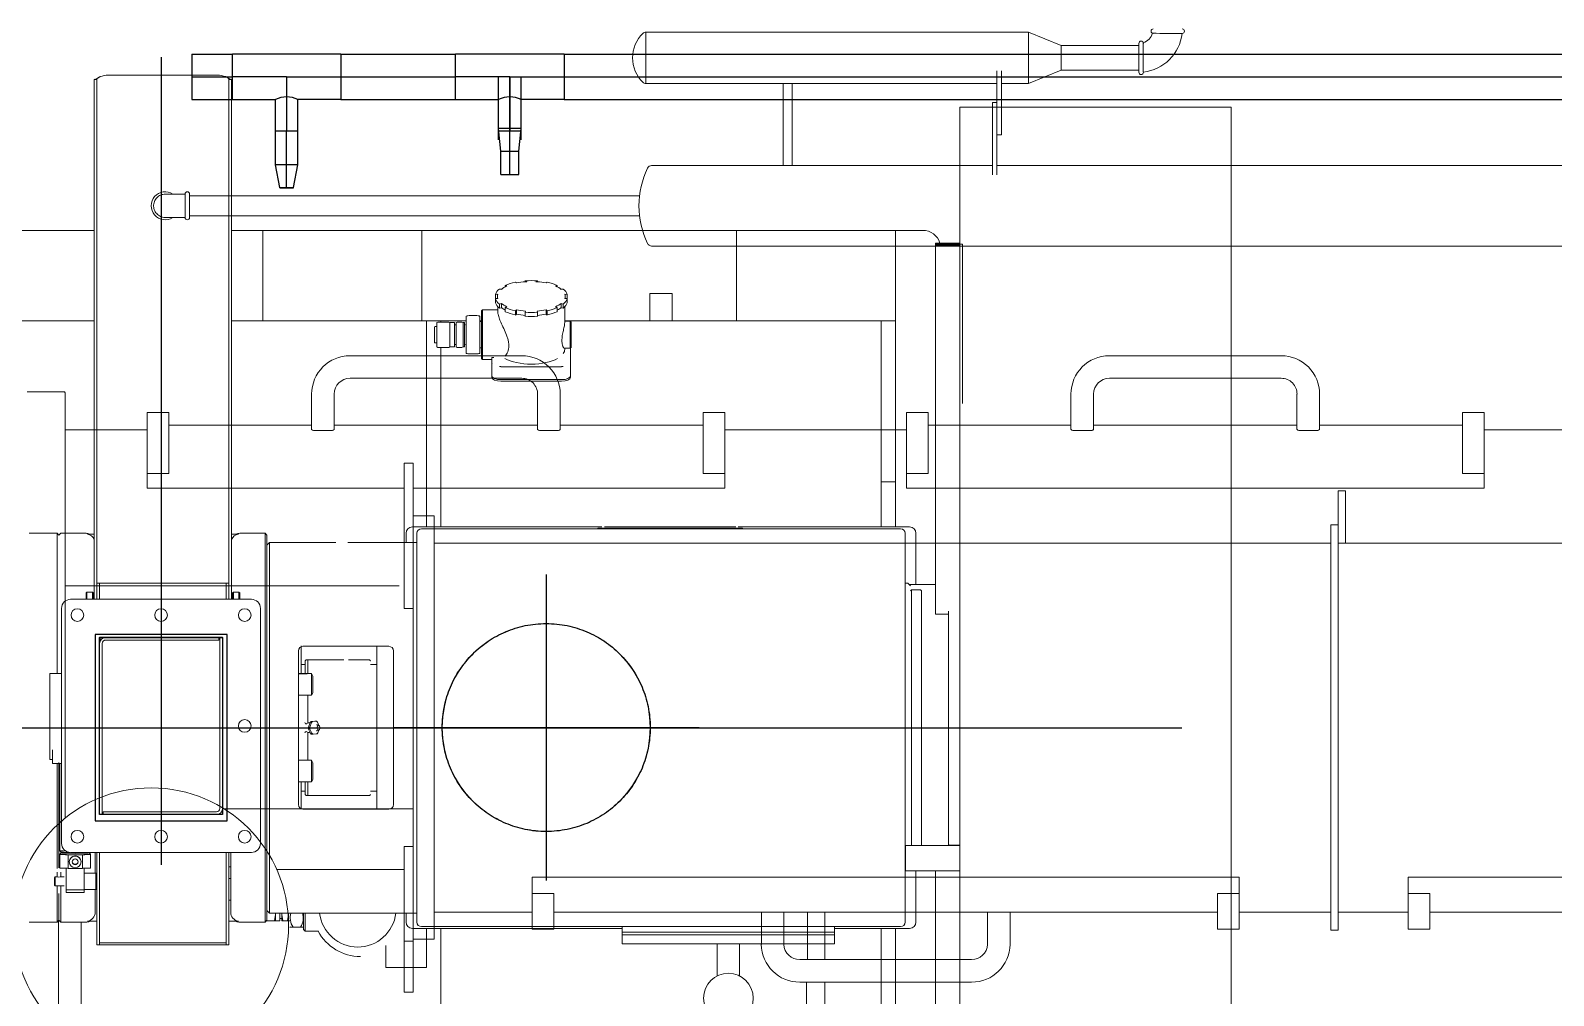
# Model space of a CAD drawing. Extents: x -681219 to -550379, y -242630 to -158199.
# Drawn here: x -642873 to -641189, y -217713 to -216646 of the extents above; entities that cross this region are included whole.
import ezdxf
from ezdxf.lldxf.tags import DXFTag

# ---------------------------------------------------------------- set-up
doc = ezdxf.new("R2010")
doc.units = 0
doc.header["$LTSCALE"] = 1000
doc.linetypes.add('DASHED2', pattern=[9.525, 6.35, -3.175])
doc.layers.get('0').update_dxf_attribs({"linetype": 'CONTINUOUS'})
for name, color, linetype in [('center', 253, 'CENTER2'), ('DOTE_给水', 5, 'CONTINUOUS'), ('interface', 251, 'DASHED2'), ('PIPE-给水', 3, 'CONTINUOUS')]:
    doc.layers.add(name, color=color, linetype=linetype)
doc.layers.add('famsun', color=7, linetype='CONTINUOUS', lineweight=0)
tags = doc.linetypes.add('CENTER2', pattern=[28.575, 19.05, -3.175, 3.175, -3.175]).pattern_tags.tags
tags[10:11] = [DXFTag(74, 4), DXFTag(75, 0), DXFTag(340, '0'), DXFTag(46, 0.0), DXFTag(50, 0.0), DXFTag(44, 0.0), DXFTag(45, 0.0)]
tags[8:9] = [DXFTag(74, 4), DXFTag(75, 0), DXFTag(340, '0'), DXFTag(46, 0.0), DXFTag(50, 0.0), DXFTag(44, 0.0), DXFTag(45, 0.0)]
tags[6:7] = [DXFTag(74, 4), DXFTag(75, 0), DXFTag(340, '0'), DXFTag(46, 0.0), DXFTag(50, 0.0), DXFTag(44, 0.0), DXFTag(45, 0.0)]
tags[4:5] = [DXFTag(74, 4), DXFTag(75, 0), DXFTag(340, '0'), DXFTag(46, 0.0), DXFTag(50, 0.0), DXFTag(44, 0.0), DXFTag(45, 0.0)]

# ---------------------------------------------------------------- blocks, each defined once
blk = doc.blocks.new('*U45')
at = {"color": 0, "linetype": 'ByBlock', "lineweight": -2}
for p, q in [((3410.1, 1715.9), (3410.1, -686.2)), ((3110.1, 1587), (3110.1, 279.3)), ((3083.1, 158.3), (3083.1, 1002.7)), ((2536.1, 450), (2536.1, 222)), ((3023.1, 450), (3023.1, 272)), ((3039.1, 450), (3039.1, 272)), ((2113.2, 430), (2113.2, 213.4)), ((2138.2, 215), (2138.2, 430)), ((2841.6, 274.5), (2841.6, 264.5)), ((2866.6, 264.5), (2866.6, 274.5)), ((3023.1, 272), (3023.1, 222)), ((3039.1, 272), (3039.1, 222)), ((3110.1, 262.6), (3110.1, 279.3)), ((2478.1, 265), (2475.1, 265)), ((2475.1, 265), (2475.1, 240.7)), ((2517.1, 265), (2478.1, 265)), ((2520.1, 265), (2517.1, 265)), ((2520.1, 265), (2520.1, 222)), ((2520.1, 252.6), (2520.1, 265)), ((2841.6, 264.5), (2841.6, 239)), ((2866.6, 239), (2866.6, 264.5)), ((3110.1, 262.6), (3110.1, -358.7)), ((2155.6, 240), (2155.6, 138)), ((2155.6, 240), (2158.6, 240)), ((2298.6, 240), (2158.6, 240)), ((2158.6, 240), (2158.6, 237.8)), ((2158.6, 235.9), (2158.6, 237.8)), ((2298.6, 237.8), (2158.6, 237.8)), ((2158.6, 235.9), (2158.6, 138)), ((2298.6, 240), (2298.6, 237.8)), ((2298.6, 240), (2301.6, 240)), ((2298.6, 235.9), (2298.6, 237.8)), ((2298.6, 235.9), (2298.6, 138)), ((2301.6, 240), (2301.6, 138)), ((2475.1, 240.7), (2475.1, 245)), ((2736.6, 229), (2736.6, 239)), ((2736.6, 239), (2746.6, 239)), ((2961.6, 239), (2746.6, 239)), ((2961.6, 239), (2971.6, 239)), ((2971.6, 239), (2971.6, 229)), ((2369.3, 220.5), (2369.1, 220.3)), ((2372.5, 220.5), (2369.3, 220.5)), ((2380.8, 220.5), (2372.5, 220.5)), ((2380.8, 220.5), (2383.9, 220.5)), ((2384.1, 220.3), (2383.9, 220.5)), ((2386.1, 225), (2384.1, 223)), ((2384.1, 223), (2384.1, 205)), ((2386.1, 225), (2386.1, 205)), ((2400.8, 225), (2386.1, 225)), ((2736.6, 222), (2504.6, 222)), ((2514.6, 220), (3044.6, 220)), ((2736.6, 226), (2736.6, 229)), ((2736.6, 229), (2746.6, 229)), ((2746.6, 229), (2736.6, 229)), ((2736.6, 220), (2736.6, 226)), ((2736.6, 226), (2746.6, 226)), ((2746.6, 226), (2736.6, 226)), ((2961.6, 229), (2746.6, 229)), ((2961.6, 229), (2746.6, 229)), ((2746.6, 226), (2961.6, 226)), ((2961.6, 226), (2746.6, 226)), ((2961.6, 229), (2971.6, 229)), ((2971.6, 229), (2961.6, 229)), ((2961.6, 226), (2971.6, 226)), ((2971.6, 226), (2961.6, 226)), ((2971.6, 229), (2971.6, 226)), ((2971.6, 226), (2971.6, 220)), ((3054.6, 222), (2971.6, 222)), ((2111.6, 215), (2080.6, 215)), ((2111.6, 215), (2111.6, 175)), ((2113.6, 213), (2111.6, 215)), ((2115.6, 215), (2113.6, 213)), ((2113.6, 213), (2113.6, 183.2)), ((2113.6, 183.2), (2113.6, 213)), ((2115.6, 175), (2115.6, 215)), ((2143.6, 215), (2115.6, 215)), ((2145.1, 214), (2154.9, 214)), ((2153.6, 204), (2153.6, 179)), ((2154.9, 214), (2155.6, 214)), ((2301.6, 214), (2302.4, 214)), ((2302.4, 214), (2312.2, 214)), ((2303.6, 138), (2303.6, 204)), ((2341.6, 215), (2313.6, 215)), ((2341.6, 215), (2341.6, -215)), ((2343.6, 213), (2341.6, 215)), ((2351.9, 213.5), (2343.1, 213.5)), ((2343.6, -213), (2343.6, 213)), ((2346.6, 205), (2343.6, 202)), ((2346.6, -205), (2346.6, 205)), ((2422.2, 205), (2346.6, 205)), ((2351.9, 213.5), (2353.1, 206.7)), ((2353.1, 213.5), (2351.9, 213.5)), ((2353.1, 206.7), (2352.8, 205)), ((2353.1, 213.5), (2353.1, 206.7)), ((2358.1, 213.4), (2353.1, 213.4)), ((2353.1, 206.7), (2353.1, 205)), ((2358.1, 213.4), (2358.1, 205)), ((2360.1, 210.8), (2358.1, 210.8)), ((2361.3, 213.5), (2360.1, 206.7)), ((2360.1, 213.5), (2361.3, 213.5)), ((2360.1, 206.7), (2360.1, 213.5)), ((2360.1, 206.7), (2360.5, 205)), ((2360.1, 205), (2360.1, 206.7)), ((2361.3, 213.5), (2366.4, 213.5)), ((2366.4, 213.5), (2367.6, 206.7)), ((2367.6, 213.5), (2366.4, 213.5)), ((2367.6, 206.7), (2367.3, 205)), ((2367.6, 213.5), (2367.6, 206.7)), ((2369.1, 213.5), (2367.6, 213.5)), ((2367.6, 206.7), (2367.6, 205)), ((2509.6, 205), (2431, 205)), ((2497.6, 215), (2497.6, 205)), ((2509.6, 45), (2509.6, 215)), ((3049.6, 215), (3049.6, -215)), ((3061.6, 158.3), (3061.6, 215)), ((2303.6, 190.7), (2301.6, 190.7)), ((2109.6, 175), (2108.6, 174)), ((2108.6, 174), (2108.6, 166)), ((2109.6, 165), (2109.6, 175)), ((2112.1, 175), (2109.6, 175)), ((2119.6, 175), (2115.1, 175)), ((2121.6, 182.1), (2121.6, 179.3)), ((2121.6, 179.3), (2121.6, 155.4)), ((2141.6, 179.3), (2141.6, 182.1)), ((2141.6, 155.4), (2141.6, 179.3)), ((2154.6, 179), (2141.6, 179)), ((2154.6, 179), (2154.6, 161)), ((2155.6, 178), (2154.6, 179)), ((2108.6, 166), (2109.6, 165)), ((2109.6, 165), (2112.2, 165)), ((2111.6, 165), (2111.6, 159.9)), ((2111.6, 155.7), (2111.6, 39.5)), ((2113.6, 154.9), (2113.6, 38.5)), ((2113.6, 39.9), (2113.6, 154.9)), ((2114.6, 155.2), (2114.6, 140.2)), ((2115.1, 165), (2119.6, 165)), ((2115.6, 159.9), (2115.6, 165)), ((2123.7, 155.5), (2139.6, 155.5)), ((2123.7, 140.5), (2123.7, 155.5)), ((2139.6, 155.5), (2139.6, 140.5)), ((2141.6, 161), (2154.6, 161)), ((2148.6, 140.2), (2148.6, 155.2)), ((2153.6, 161), (2153.6, 138)), ((2154.6, 161), (2155.6, 162)), ((2301.6, 166.7), (2303.6, 166.7)), ((2303.6, 153.7), (2301.6, 153.7)), ((3050.1, 158.3), (3050.1, 130.3)), ((3110.1, 158.3), (3050.1, 158.3)), ((3083.1, 158.3), (3054.3, 158.3)), ((2114.6, 140.2), (2114.6, 140)), ((2114.6, 140), (2114.6, 139.8)), ((2114.6, 140), (2116.1, 138.5)), ((2116.1, 137.5), (2114.6, 136)), ((2114.6, 136), (2114.6, 39.5)), ((2115.6, 137), (2115.6, 139.7)), ((2116.1, 138.5), (2116.1, 137.5)), ((2131.6, 140.5), (2123.7, 140.5)), ((2125.1, 148.4), (2125.1, 148.3)), ((2326.6, 138), (2126.6, 138)), ((2139.6, 140.5), (2131.6, 140.5)), ((2138.1, 148.3), (2138.1, 148.4)), ((2147.1, 138.5), (2148.6, 140)), ((2147.1, 138), (2147.1, 138.5)), ((2148.6, 140), (2148.6, 140.2)), ((2148.6, 139.8), (2148.6, 140)), ((2116.6, 128), (2116.6, -132)), ((2226.6, 127.5), (2226.6, 113.5)), ((2336.6, -132), (2336.6, 128)), ((3050.1, 130.3), (3110.1, 130.3)), ((3056.6, 130.3), (3056.6, -152.5)), ((3067.6, 130.3), (3067.6, -151.5)), ((3098.6, 130), (3097.6, 129)), ((3097.6, 129), (3097.6, -129)), ((3109.6, 130), (3098.6, 130)), ((3110.1, 129.5), (3109.6, 130)), ((2294.6, 96), (2158.6, 96)), ((2158.6, 96), (2158.6, -100)), ((2161.6, 95.5), (2158.6, 95.5)), ((2161.6, -93.2), (2161.6, 95.5)), ((2162.6, 93), (2162.6, 96)), ((2162.6, 93), (2287.8, 93)), ((2291.6, 89.2), (2291.6, -99.5)), ((2294.6, -100), (2294.6, 96)), ((2378.6, 85), (2378.6, -85)), ((2381.6, 59.9), (2381.6, 90)), ((2478.6, 90), (2383.6, 90)), ((2465.1, 90), (2465.1, -7.1)), ((2483.6, -85), (2483.6, 85)), ((2386.1, 70), (2381.6, 70)), ((2386.1, 70), (2381.6, 70)), ((2387.1, 75), (2386.1, 74)), ((2386.1, 74), (2386.1, 59.9)), ((2455.1, 75), (2387.1, 75)), ((2389.1, 59.9), (2389.1, 75)), ((2457.1, 75), (2389.1, 75)), ((2458.1, 74.1), (2457.1, 75)), ((2465.1, 70), (2458.1, 70)), ((2465.1, 70), (2458.1, 70)), ((2393, 59.9), (2378.6, 59.9)), ((2388.1, 59.7), (2379.1, 59.7)), ((2393, 35.9), (2393, 59.9)), ((2394.6, 57.1), (2393, 59.9)), ((2394.6, 38.7), (2394.6, 57.1)), ((2103.6, 35), (2103.6, -44.5)), ((2103.6, 35), (2106.6, 35)), ((2106.6, 39.5), (2116.6, 39.5)), ((2106.6, 39.5), (2106.6, 24.5)), ((2378.6, 35.9), (2393, 35.9)), ((2389.1, 5.1), (2389.1, 35.9)), ((2393, 35.9), (2394.6, 38.7)), ((2509.6, 45), (2509.6, 0)), ((2389.7, 0.6), (2389.8, 1.6)), ((2389.7, 0.6), (2390.5, 0.6)), ((2390.4, 0.4), (2389.7, 0.4)), ((2389.7, -0.6), (2389.7, 0.4)), ((2392, 6.2), (2389.8, 1.6)), ((2390.4, 0.4), (2391.2, -0.6)), ((2391.3, 1.6), (2390.5, 0.6)), ((2391.3, 1.6), (2393.4, 6.2)), ((2392, 6.2), (2392.8, 7.1)), ((2393.5, 7.1), (2392.8, 7.1)), ((2392.9, 7.2), (2393.6, 7.2)), ((2393.5, 7.1), (2393.4, 6.2)), ((2394.8, 7.1), (2393.6, 7.2)), ((2394.8, 7.1), (2398.7, 6.8)), ((2399.2, 6.7), (2398.7, 6.8)), ((2400, 5.6), (2399.3, 6.6)), ((2400, 5.6), (2401, 2.7)), ((2389.1, -35.9), (2389.1, -5.1)), ((2389.7, -0.6), (2391.5, -5.6)), ((2392.9, -5.6), (2391.2, -0.6)), ((2392.2, -6.6), (2391.5, -5.6)), ((2392.2, -6.6), (2392.9, -6.6)), ((2393, -6.7), (2392.3, -6.7)), ((2392.8, -6.8), (2392.3, -6.7)), ((2392.8, -6.8), (2396.7, -7.1)), ((2392.9, -5.6), (2392.9, -6.6)), ((2393, -6.7), (2394.2, -6.8)), ((2398.1, -7.1), (2394.2, -6.8)), ((2397.8, -7.2), (2396.7, -7.1)), ((2397.8, -7.2), (2398.5, -7.2)), ((2398.1, -7.1), (2398.5, -7.2)), ((2398.6, -7.1), (2399.5, -6.2)), ((2401.2, -2.6), (2399.5, -6.2)), ((2465.1, -7.1), (2465.1, -90)), ((2509.6, 0), (2509.6, -45)), ((2103.6, -44.5), (2103.6, -60)), ((2393, -35.9), (2378.6, -35.9)), ((2393, -59.9), (2393, -35.9)), ((2394.6, -38.7), (2393, -35.9)), ((2394.6, -57.1), (2394.6, -38.7)), ((2509.6, -215), (2509.6, -45)), ((2103.6, -60), (2116.6, -60)), ((2111.6, -60), (2111.6, -215)), ((2378.6, -59.9), (2393, -59.9)), ((2379.1, -59.7), (2388.1, -59.7)), ((2381.6, -90.5), (2381.6, -59.9)), ((2386.1, -59.9), (2386.1, -74)), ((2389.1, -75), (2389.1, -59.9)), ((2393, -59.9), (2394.6, -57.1)), ((2381.6, -70), (2386.1, -70)), ((2381.6, -70), (2386.1, -70)), ((2386.1, -74), (2387.1, -75)), ((2387.1, -75), (2417, -75)), ((2389.1, -75), (2428.7, -75)), ((2425.3, -75), (2428.7, -75)), ((2434.1, -75), (2457.1, -75)), ((2434.1, -75), (2455.1, -75)), ((2457.1, -75), (2458.1, -74.1)), ((2458.1, -70), (2465.1, -70)), ((2458.1, -70), (2465.1, -70)), ((2158.6, -100), (2294.6, -100)), ((2159.5, -96.5), (2159.1, -96.5)), ((2159.1, -96.5), (2159.1, -99.5)), ((2162.9, -99.5), (2159.1, -99.5)), ((2290.6, -97), (2165.4, -97)), ((2290.6, -97), (2290.6, -100)), ((2291.6, -99.5), (2290.6, -99.5)), ((2291.6, -99.5), (2294.6, -99.5)), ((2383.6, -90), (2478.6, -90)), ((2226.6, -117.5), (2226.6, -131.5)), ((3083.1, -125.6), (3097.6, -125.6)), ((3083.1, -533.5), (3083.1, -125.6)), ((2126.6, -142), (2326.6, -142)), ((2143.6, -142), (2143.6, -149)), ((2143.6, -149), (2144.6, -150)), ((2144.6, -150), (2144.6, -142)), ((2144.6, -150), (2150.6, -150)), ((2150.6, -142), (2150.6, -150)), ((2150.6, -150), (2151.6, -149)), ((2151.6, -149), (2151.6, -142)), ((2151.6, -145), (2152.6, -145)), ((2152.6, -160.3), (2152.6, -142)), ((2155.6, -142), (2155.6, -154)), ((2158.6, -142), (2158.6, -153.2)), ((2158.6, -142), (2158.6, -154)), ((2298.6, -153.2), (2298.6, -142)), ((2298.6, -142), (2298.6, -154)), ((2301.6, -142), (2301.6, -154)), ((2304.6, -142), (2304.6, -160.3)), ((2304.6, -145), (2305.6, -145)), ((2305.6, -142), (2305.6, -149)), ((2305.6, -149), (2306.6, -150)), ((2306.6, -150), (2306.6, -142)), ((2306.6, -150), (2312.6, -150)), ((2312.6, -142), (2312.6, -150)), ((2312.6, -150), (2313.6, -149)), ((2313.6, -149), (2313.6, -142)), ((3055.6, -151.5), (3056.6, -152.5)), ((3066.6, -152.5), (3067.6, -151.5)), ((2152.6, -160.3), (2152.6, -660.4)), ((2155.6, -160), (2155.6, -154)), ((2158.6, -160), (2155.6, -160)), ((2155.6, -160.3), (2155.6, -660.4)), ((2158.6, -154), (2158.6, -153.2)), ((2158.6, -154), (2158.6, -160)), ((2158.6, -160), (2298.6, -160)), ((2298.6, -153.2), (2298.6, -154)), ((2298.6, -160), (2298.6, -154)), ((2301.6, -160), (2298.6, -160)), ((2301.6, -154), (2301.6, -160)), ((2301.6, -160.3), (2301.6, -660.4)), ((2304.6, -160.3), (2304.6, -660.4)), ((3049.6, -160), (3052.6, -160)), ((3052.6, -160), (3055.6, -157)), ((3054.3, -158.3), (3083.1, -158.3)), ((3056.6, -152.5), (3066.6, -152.5)), ((3061.6, -215), (3061.6, -158.3)), ((2343.6, -202), (2346.6, -205)), ((2080.6, -215), (2111.6, -215)), ((2111.6, -215), (2113.6, -213)), ((2113.6, -213), (2115.6, -215)), ((2115.6, -215), (2143.6, -215)), ((2152.6, -214), (2145.1, -214)), ((2312.2, -214), (2304.6, -214)), ((2313.6, -215), (2341.6, -215)), ((2341.6, -215), (2343.6, -213)), ((2346.6, -205), (2419.8, -205)), ((2433.2, -205), (2509.6, -205)), ((2497.6, -205), (2497.6, -215)), ((2504.6, -222), (2714.2, -222)), ((3044.6, -220), (2514.6, -220)), ((2520.1, -222), (2520.1, -450)), ((2536.1, -222), (2536.1, -420.6)), ((2709.6, -220.8), (2709.6, -220)), ((2714.6, -220.8), (2709.6, -220.8)), ((2864.6, -220.8), (2714.6, -220.8)), ((2717, -222), (2862.2, -222)), ((2869.6, -220.8), (2864.6, -220.8)), ((2865, -222), (3054.6, -222)), ((2869.6, -220), (2869.6, -220.8)), ((3023.1, -222), (3023.1, -272)), ((3039.1, -222), (3039.1, -272)), ((3023.1, -272), (3023.1, -450)), ((3023.1, -272), (3039.1, -272)), ((3039.1, -272), (3039.1, -450)), ((3110.1, -386), (3110.1, -358.7)), ((3113.1, -358.7), (3113.1, -386)), ((2669.6, -383.1), (2602.6, -383.1)), ((2669.6, -384.9), (2602.6, -384.9)), ((2669.6, -384.9), (2602.6, -384.9)), ((3110.1, -386), (3110.1, -534.7)), ((3113.1, -386), (3113.1, -534.7)), ((2592.6, -389.3), (2592.6, -387.5)), ((2592.6, -403.7), (2592.6, -389.3)), ((2592.6, -389.3), (2592.6, -403.7)), ((2592.6, -403.7), (2592.6, -409.3)), ((2669.6, -399.2), (2602.6, -399.2)), ((2679.6, -387.5), (2679.6, -389.3)), ((2679.6, -389.3), (2679.6, -403.7)), ((2679.6, -403.7), (2679.6, -389.3)), ((2679.6, -420.1), (2679.6, -403.7)), ((2532.8, -420.6), (2531.6, -421.1)), ((2531.6, -428.6), (2531.6, -421.1)), ((2532.8, -420.6), (2544.9, -420.6)), ((2544.9, -420.6), (2546.1, -421.1)), ((2546.1, -421.1), (2546.1, -428.6)), ((2554.3, -420.6), (2553.1, -421.1)), ((2553.1, -428.6), (2553.1, -421.1)), ((2554.3, -420.6), (2559.4, -420.6)), ((2559.4, -420.6), (2560.6, -421.1)), ((2560.6, -421.1), (2560.6, -421.1)), ((2560.6, -421.1), (2560.6, -428.6)), ((2562.1, -421.1), (2560.6, -421.1)), ((2562.1, -421.1), (2562.1, -448.1)), ((2564.1, -425.5), (2564.1, -414.1)), ((2567.3, -413.3), (2576, -413.3)), ((2579.1, -414.1), (2579.1, -425.5)), ((2581.1, -420.1), (2579.1, -420.1)), ((2582.1, -407.1), (2581.1, -408.1)), ((2581.1, -461.1), (2581.1, -408.1)), ((2582.1, -407.1), (2582.1, -462.1)), ((2592.6, -407.1), (2582.1, -407.1)), ((2592.6, -409.3), (2594.6, -409.3)), ((2679.1, -419.6), (2672.5, -419.6)), ((2673.1, -419.6), (2673.1, -418.4)), ((2679.1, -449.6), (2679.1, -419.6)), ((2680.1, -420.6), (2679.1, -419.6)), ((2680.1, -420.6), (2680.1, -448.6)), ((2529.8, -425.5), (2529.1, -425.6)), ((2529.1, -443.5), (2529.1, -425.6)), ((2531.6, -425.5), (2529.8, -425.5)), ((2531.6, -442.1), (2531.6, -428.6)), ((2551.1, -421.2), (2546.1, -421.2)), ((2546.1, -428.6), (2546.1, -442.1)), ((2551.1, -421.2), (2551.1, -448)), ((2553.1, -423.7), (2551.1, -423.7)), ((2553.1, -442.1), (2553.1, -428.6)), ((2560.6, -428.6), (2560.6, -442.1)), ((2564.1, -424), (2562.1, -423.3)), ((2564.1, -446), (2564.1, -425.5)), ((2579.1, -425.5), (2579.1, -446)), ((614.1, -450), (2152.6, -450)), ((2304.6, -450), (2520.1, -450)), ((2339.1, -522), (2339.1, -450)), ((2515.1, -522), (2515.1, -450)), ((2520.1, -450), (2536.1, -450)), ((2529.1, -443.5), (2529.8, -443.7)), ((2529.8, -443.7), (2531.6, -443.7)), ((2531.6, -448.1), (2531.6, -442.1)), ((2532.8, -448.6), (2531.6, -448)), ((2544.9, -448.6), (2532.8, -448.6)), ((2536.1, -448.6), (2536.1, -450)), ((2564.1, -450), (2536.1, -450)), ((2544.9, -448.6), (2546.1, -448)), ((2546.1, -442.1), (2546.1, -448.1)), ((2546.1, -448), (2551.1, -448)), ((2551.1, -445.4), (2553.1, -445.4)), ((2553.1, -448.1), (2553.1, -442.1)), ((2554.3, -448.6), (2553.1, -448)), ((2559.4, -448.6), (2554.3, -448.6)), ((2559.4, -448.6), (2560.6, -448)), ((2560.6, -442.1), (2560.6, -448.1)), ((2560.6, -448.1), (2562.1, -448.1)), ((2562.1, -445.8), (2564.1, -445.1)), ((2564.1, -455.1), (2564.1, -446)), ((2579.1, -446), (2579.1, -455.1)), ((2579.1, -449.1), (2581.1, -449.1)), ((2581.1, -450), (2579.1, -450)), ((2673.1, -465.6), (2673.1, -447.9)), ((2673.1, -449.6), (2679.1, -449.6)), ((3023.1, -450), (2673.1, -450)), ((2679.1, -449.6), (2680.1, -448.6)), ((2767.1, -450), (2767.1, -480)), ((2792.1, -480), (2792.1, -450)), ((2863.1, -522), (2863.1, -450)), ((3023.1, -450), (3039.1, -450)), ((3039.1, -522), (3039.1, -450)), ((2567.3, -455.8), (2576, -455.8)), ((2581.1, -461.1), (2582.1, -462.1)), ((2582.1, -462.1), (2599.1, -462.1)), ((2596.5, -474.3), (2596.5, -469.8)), ((2599.1, -459.1), (2599.1, -465.6)), ((2600.8, -468.5), (2600.8, -464)), ((2603, -464.5), (2600.8, -464)), ((2600.8, -468.5), (2603, -469.3)), ((2603, -469.3), (2603, -464.5)), ((2607.4, -464.5), (2607.4, -460)), ((2609.2, -465.6), (2607.4, -464.5)), ((2618.6, -460.9), (2618.6, -456.4)), ((2619.7, -457.4), (2618.6, -456.4)), ((2618.6, -460.9), (2619.7, -462.2)), ((2619.7, -462.2), (2619.7, -457.4)), ((2629.2, -459.4), (2629.2, -454.9)), ((2629.6, -460.8), (2629.2, -459.4)), ((2643.1, -459.4), (2642.7, -460.8)), ((2643.1, -459.4), (2643.1, -454.9)), ((2653.7, -456.4), (2652.6, -457.4)), ((2652.6, -462.2), (2652.6, -457.4)), ((2652.6, -462.2), (2653.7, -460.9)), ((2653.7, -460.9), (2653.7, -456.4)), ((2664.9, -464.5), (2663.1, -465.6)), ((2664.9, -464.5), (2664.9, -460)), ((2671.5, -464), (2669.3, -464.5)), ((2669.3, -469.3), (2669.3, -464.5)), ((2669.3, -469.3), (2671.5, -468.5)), ((2671.5, -468.5), (2671.5, -464)), ((2675.8, -474.3), (2675.8, -469.8)), ((2599, -474.7), (2596.5, -474.3)), ((2598.3, -474.6), (2596.5, -474.7)), ((2596.5, -479.2), (2596.5, -474.7)), ((2596.5, -479.2), (2599, -479.3)), ((2598.6, -474.7), (2598.6, -477)), ((2603, -484.8), (2600.8, -485)), ((2607.4, -489), (2607.4, -487.6)), ((2607.4, -489), (2609.2, -488.5)), ((2663.1, -488.5), (2664.9, -489)), ((2664.9, -489), (2664.9, -487.6)), ((2671.5, -485), (2669.3, -484.8)), ((2675.8, -474.3), (2673.3, -474.7)), ((2673.3, -479.3), (2675.8, -479.2)), ((2673.6, -477), (2673.6, -474.7)), ((2675.8, -474.7), (2674, -474.6)), ((2675.8, -479.2), (2675.8, -474.7)), ((2792.1, -480), (2767.1, -480)), ((2619.7, -491.9), (2618.6, -492.6)), ((2627.1, -493.2), (2631.1, -493.2)), ((2629.2, -494.1), (2629.2, -493.3)), ((2629.2, -494.1), (2629.6, -493.3)), ((2645.1, -493.2), (2641.1, -493.2)), ((2642.7, -493.3), (2643.1, -494.1)), ((2643.1, -494.1), (2643.1, -493.3)), ((2653.7, -492.6), (2652.6, -491.9)), ((2339.1, -550), (2339.1, -522)), ((2515.1, -550), (2515.1, -522)), ((2863.1, -550), (2863.1, -522)), ((3039.1, -550), (3039.1, -522)), ((3110.1, -533.5), (3083.1, -533.5)), ((3083.1, -534.7), (3083.1, -533.5)), ((3110.1, -534.7), (3083.1, -534.7)), ((3110.1, -534.7), (3083.1, -534.7)), ((3083.1, -536), (3083.1, -534.7)), ((3110.1, -536), (3083.1, -536)), ((3110.1, -534.7), (3110.1, -533.5)), ((3110.1, -534.7), (3113.1, -534.7)), ((3110.1, -534.7), (3110.1, -686.2)), ((3110.1, -534.7), (3113.1, -534.7)), ((3110.1, -536), (3110.1, -534.7)), ((459.1, -550), (2152.6, -550)), ((2304.6, -550), (2339.1, -550)), ((2339.1, -550), (2515.1, -550)), ((2515.1, -550), (2863.1, -550)), ((2863.1, -550), (3039.1, -550)), ((3039.1, -550), (3069.1, -550)), ((2152.6, -694.4), (2152.6, -660.4)), ((2155.6, -660.4), (2155.6, -694.4)), ((2301.6, -694.4), (2301.6, -660.4)), ((2304.6, -660.4), (2304.6, -694.4)), ((3110.1, -686.2), (3410.1, -686.2)), ((2152.6, -717), (2152.6, -694.4)), ((2155.6, -717), (2155.6, -694.4)), ((2301.6, -717), (2301.6, -694.4)), ((2304.6, -717), (2304.6, -694.4)), ((2152.6, -717), (2155.6, -717)), ((2152.6, -717), (2153.3, -717.1)), ((2155.6, -717), (2156, -718)), ((2288.9, -721.6), (2168.3, -721.6)), ((2301.6, -717), (2301.3, -718)), ((2304.6, -717), (2301.6, -717)), ((2304.6, -717), (2304, -717.1))]:
    blk.add_line(p, q, dxfattribs=at)
for centre, radius in [((2854.1, 299), 27.5), ((2134.1, 120.5), 7), ((2226.6, 120.5), 7), ((2319.1, 120.5), 7), ((2319.1, -2), 7), ((2134.1, -124.5), 7), ((2226.6, -124.5), 7), ((2319.1, -124.5), 7)]:
    blk.add_circle(centre, radius, dxfattribs=at)
for centre, radius, start, end in [((2447.1, 200), 53, 90, 151.8554), ((2444.1, 200), 42.5, 6.7563, 173.2437), ((2387.6, 210.2), 18.2, 145.7638, 196.8411), ((2365.7, 210.2), 18.2, 342.7429, 34.2362), ((2504.6, 215), 7, 90, 180), ((2514.6, 215), 5, 90, 180), ((3044.6, 215), 5, 0, 90), ((3054.6, 215), 7, 0, 90), ((2143.6, 205), 10, 66.3153, 90), ((2143.6, 204.1), 10.1, 359.7808, 81.2628), ((2313.7, 204.1), 10.1, 98.748, 180.2084), ((2313.6, 205), 10, 90, 113.3673), ((2426.6, 409.9), 205, 268.7538, 271.2462), ((2113.6, 179.8), 5, 252.556, 287.4407), ((2113.6, 160.2), 4.99, 72.5196, 107.4792), ((2126.6, 128), 10, 90, 180), ((2326.6, 128), 10, 0, 90), ((2168.6, 90), 10, 143.1301, 146.633), ((2287.8, 89.2), 6.8, 0, 90), ((2287.8, 89.2), 3.8, 0, 90), ((2383.6, 85), 5, 90, 180), ((2478.6, 85), 5, 0, 90), ((2457.8, 73.9), 0.3, 0, 45), ((2387.1, 5.7), 1.5, 180, 304.8499), ((2391.1, 0), 5.5, 90, 124.8499), ((2391.1, 0), 5.5, 84.3041, 90), ((2399.1, 0), 3.3, 90, 102.52), ((2399.1, 0), 3.3, 13.9174, 90), ((2387.1, -5.7), 1.5, 55.1501, 180), ((2391.1, 0), 5.5, 235.1501, 273.5387), ((2399.1, 0), 3.3, 257.48, 346.0826), ((2421.1, -149.9), 75, 86.7991, 93.2009), ((2457.8, -73.9), 0.3, 315, 0), ((2165.4, -93.2), 6.8, 180, 270), ((2165.4, -93.2), 3.8, 180, 270), ((2383.6, -85), 5, 180, 270), ((2478.6, -85), 5, 270, 0), ((2126.6, -132), 10, 180, 270), ((2326.6, -132), 10, 270, 0), ((2143.6, -205), 10, 270, 293.3673), ((2143.6, -204.1), 10.1, 278.748, 334.7371), ((2313.7, -204.1), 10.1, 204.3483, 261.2628), ((2313.6, -205), 10, 246.3153, 270), ((2504.6, -215), 7, 180, 270), ((2514.6, -215), 5, 180, 270), ((3044.6, -215), 5, 270, 0), ((3054.6, -215), 7, 270, 0), ((3069.1, -530), 20, 270, 342.5741), ((2150.2, -729.1), 12.4, 56.767, 70.8291), ((2307.1, -729.1), 12.4, 109.1709, 123.233)]:
    blk.add_arc(centre, radius, start, end, dxfattribs=at)
for centre, major_axis, ratio, start_param, end_param in [((2131.6, 182), (-11, 0), 0.026831, 3.571292, 5.853486), ((2131.6, 179), (14, 0), 0.026831, 0.775193, 2.366399), ((2131.6, 155), (-18.7, 0), 0.026831, -1.135314, -0.435482), ((2131.6, 155), (18.8, 0), 0.026831, 0.435482, 1.135314), ((2131.6, 140), (-18.7, 0), 0.026831, -1.135314, -0.435482), ((2131.6, 140), (17, 0), 0.026831, 1.570796, 3.141593), ((2131.6, 140), (-17, 0), 0.026831, 0, 0.026844), ((2131.6, 140), (-18.7, 0), 0.026831, 0.435482, 0.462326), ((2131.6, 136), (-17, 0), 0.026831, 5.375862, 6.283185), ((2131.6, 138.5), (-15.5, 0), 0.026831, 3.141593, 6.283185), ((2131.6, 137.5), (-15.5, 0), 0.026831, 5.143897, 6.256341), ((2131.6, 148.3), (-6.5, 0), 0.99964, 0, 3.141593), ((2131.6, 148), (6.25, 0), 0.99964, 3.847258, 5.57752), ((2131.6, 147.8), (-3.25, 0), 0.99964, 3.232564, 6.192214), ((2131.6, 140), (17, 0), 0.026831, 0, 1.570796), ((2131.6, 140), (18.7, 0), 0.026831, 0.435482, 1.135314), ((2131.6, 140), (18.7, 0), 0.026831, -0.462326, -0.435482), ((2131.6, 140), (-17, 0), 0.026831, 3.114749, 3.141593), ((2395.4, 0), (0, 8), 0.707107, 1.494588, 1.516445), ((2396.1, 0), (0, 8), 0.707107, 1.494588, 1.516445), ((2396.4, 0), (0, 7.5), 0.707107, 1.359573, 1.65146), ((2395.4, 0), (0, 8), 0.707107, 0.447423, 0.469222), ((2396.4, 0), (0, 7.5), 0.707107, 0.312416, 0.604237), ((2396.1, 0), (0, 8), 0.707107, 0.447423, 0.469222), ((2396.4, 0), (0, 7.5), 0.707107, 5.548389, 5.84021), ((2396.1, 0), (0, 8), 0.707107, -0.599782, -0.577982), ((2395.4, 0), (0, -8), 0.707107, -0.599782, -0.577982), ((2396.4, 0), (0, -7.5), 0.707107, 5.548389, 5.84021), ((2396.1, 0), (0, -8), 0.707107, -0.599782, -0.577982), ((2396.4, 0), (0, -7.5), 0.707107, 0.312416, 0.604237), ((2396.1, 0), (0, -8), 0.707107, 0.447423, 0.469222), ((2602.6, -387.5), (-10, 0), 0.440651, 4.712389, 6.283185), ((2602.6, -389.3), (-10, 0), 0.440651, 4.712389, 6.283185), ((2602.6, -389.3), (10, 0), 0.440651, 1.570796, 3.141593), ((2669.6, -387.5), (-10, 0), 0.440651, 3.141593, 4.712389), ((2669.6, -389.3), (-10, 0), 0.440651, 3.141593, 4.712389), ((2669.6, -389.3), (10, 0), 0.440651, 0, 1.570796), ((2602.6, -403.7), (10, 0), 0.440651, 2.96817, 3.141593), ((2602.6, -403.7), (10, 0), 0.440651, 1.570796, 1.744734), ((2636.1, -418.4), (-37, 0), 0.440651, 3.806262, 5.618516), ((2669.6, -403.7), (10, 0), 0.440651, 1.396859, 1.570796), ((2669.6, -403.7), (10, 0), 0.440651, 0, 0.173422), ((2636.1, -418.4), (-37, 0), 0.440651, 3.141593, 3.43749), ((2636.1, -472.3), (40, 0), 0.440651, 1.396263, 1.745329), ((2636.1, -472.3), (-40, 0), 0.440651, 5.794493, 6.143559), ((2636.1, -476.8), (-40, 0), 0.440651, 5.794493, 6.143559), ((2636.1, -472.3), (-37.5, 0), 0.440651, -0.696183, -0.488692), ((2636.1, -477), (-37.5, 0), 0.440651, -0.767945, -0.488692), ((2636.1, -472.3), (-40, 0), 0.440651, -1.117011, -0.767945), ((2636.1, -476.8), (-40, 0), 0.440651, -1.117011, -0.767945), ((2636.1, -472.3), (-37.5, 0), 0.440651, 4.886922, 5.166175), ((2636.1, -477), (-37.5, 0), 0.440651, 4.886922, 5.166175), ((2636.1, -476.8), (40, 0), 0.440651, 1.396263, 1.745329), ((2636.1, -472.3), (37.5, 0), 0.440651, 1.117011, 1.396263), ((2636.1, -477), (37.5, 0), 0.440651, 1.117011, 1.396263), ((2636.1, -472.3), (40, 0), 0.440651, 0.767945, 1.117011), ((2636.1, -476.8), (40, 0), 0.440651, 0.767945, 1.117011), ((2636.1, -477), (37.5, 0), 0.440651, 0.488692, 0.767945), ((2636.1, -472.3), (37.5, 0), 0.440651, 0.488692, 0.696183), ((2636.1, -472.3), (40, 0), 0.440651, 0.139626, 0.488692), ((2636.1, -476.8), (40, 0), 0.440651, 0.139626, 0.488692), ((2636.1, -476.8), (-40, 0), 0.440651, 0.139626, 0.488692), ((2636.1, -477), (37.5, 0), 0.440651, 3.001966, 3.281219), ((2636.1, -477), (-37.5, 0), 0.440651, 0.488692, 0.767945), ((2636.1, -477), (37.5, 0), 0.440651, -0.767945, -0.488692), ((2636.1, -476.8), (40, 0), 0.440651, 5.794493, 6.143559), ((2636.1, -477), (-37.5, 0), 0.440651, 3.001966, 3.281219), ((2636.1, -476.8), (-40, 0), 0.440651, 0.767945, 1.117011), ((2636.1, -477), (-37.5, 0), 0.440651, 1.117011, 1.396263), ((2636.1, -476.8), (-40, 0), 0.440651, 1.396263, 1.745329), ((2636.1, -477), (37.5, 0), 0.440651, 4.886922, 5.166175), ((2636.1, -476.8), (40, 0), 0.440651, -1.117011, -0.767945), ((2168.3, -706.4), (-20, 0), 0.759198, 1.109367, 1.570796), ((2288.9, -706.4), (20, 0), 0.759198, 4.712389, 5.173819)]:
    blk.add_ellipse(centre, major_axis=major_axis, ratio=ratio, start_param=start_param, end_param=end_param, dxfattribs=at)
for centre, major_axis, ratio in [((2131.6, 148.4), (-6.5, 0), 0.99964), ((2131.6, 148.4), (-3.25, 0), 0.99964), ((2400.7, 0), (0, -2.4), 0.707107)]:
    blk.add_ellipse(centre, major_axis=major_axis, ratio=ratio, dxfattribs=at)
for points, knots in [([(2564.1, -414.1), (2564.1, -414), (2564.5, -413.8), (2565.6, -413.6), (2566.4, -413.5), (2567.3, -413.3)], [0, 0, 0, 0, 0.5, 0.5, 1, 1, 1, 1]), ([(2576, -413.3), (2576.9, -413.5), (2577.7, -413.6), (2578.5, -413.8), (2578.8, -413.8), (2579, -413.9), (2579, -414), (2579.1, -414.1), (2579.1, -414.1), (2579.1, -414.1)], [0, 0, 0, 0, 0.5, 0.5, 0.75, 0.75, 0.875, 0.875, 1, 1, 1, 1]), ([(2607.1, -410.8), (2607.7, -411.5), (2608.2, -412.3), (2609.3, -413.9), (2609.7, -414.8), (2610.5, -416.7), (2610.8, -417.8), (2611.5, -421.1), (2611.5, -423.6), (2610.8, -427.5), (2610.5, -428.8), (2609.8, -431.4), (2609.3, -432.7), (2607.8, -436.5), (2606.7, -439), (2604.5, -443.9), (2603.4, -446.2), (2601.9, -449.5), (2601.5, -450.6), (2600.7, -452.7), (2600.3, -453.7), (2599.8, -455.5), (2599.5, -456.4), (2599.2, -457.9), (2599.1, -458.6), (2599.1, -459.2), (2599.1, -459.3), (2599.1, -459.3)], [0.0290497, 0.0290497, 0.0290497, 0.0290497, 0.0625, 0.0625, 0.09375, 0.09375, 0.125, 0.125, 0.1875, 0.1875, 0.21875, 0.21875, 0.25, 0.25, 0.3125, 0.3125, 0.375, 0.375, 0.40625, 0.40625, 0.4375, 0.4375, 0.46875, 0.46875, 0.5, 0.5, 0.5007137, 0.5007137, 0.5007137, 0.5007137]), ([(2672.5, -419.6), (2672.3, -419.6), (2671.9, -419.9), (2671.2, -421), (2670.8, -422), (2670.3, -423.9), (2670.2, -424.7), (2670, -426.2), (2670, -427.1), (2670, -428.8), (2670, -429.8), (2670.2, -431.7), (2670.3, -432.7), (2670.6, -434.6), (2670.8, -435.6), (2671.2, -437.5), (2671.4, -438.5), (2671.8, -440.3), (2672, -441.2), (2672.4, -442.9), (2672.5, -443.7), (2673, -445.9), (2673.1, -447.2), (2673.1, -448), (2673.1, -448), (2673.1, -448)], [0.0721826, 0.0721826, 0.0721826, 0.0721826, 0.125, 0.125, 0.1875, 0.1875, 0.21875, 0.21875, 0.25, 0.25, 0.28125, 0.28125, 0.3125, 0.3125, 0.34375, 0.34375, 0.375, 0.375, 0.40625, 0.40625, 0.4375, 0.4375, 0.5, 0.5, 0.5001832, 0.5001832, 0.5001832, 0.5001832]), ([(2564.1, -455), (2564.1, -455.2), (2564.5, -455.3), (2565.6, -455.6), (2566.4, -455.7), (2567.3, -455.8)], [0, 0, 0, 0, 0.5, 0.5, 1, 1, 1, 1]), ([(2576, -455.8), (2576.9, -455.7), (2577.7, -455.6), (2578.5, -455.4), (2578.8, -455.3), (2579, -455.2), (2579, -455.2), (2579.1, -455.1), (2579.1, -455.1), (2579.1, -455)], [0, 0, 0, 0, 0.5, 0.5, 0.75, 0.75, 0.875, 0.875, 1, 1, 1, 1]), ([(2159.4, -720), (2159, -719.8), (2158.6, -719.6), (2157.9, -719.3), (2157.6, -719.1), (2157, -718.8), (2156.7, -718.6), (2156.3, -718.3), (2156.1, -718.2), (2156, -718)], [0, 0, 0, 0, 0.25, 0.25, 0.5, 0.5, 0.75, 0.75, 1, 1, 1, 1]), ([(2301.3, -718), (2301.1, -718.2), (2301, -718.3), (2300.5, -718.6), (2300.3, -718.8), (2299.7, -719.1), (2299.4, -719.3), (2298.6, -719.6), (2298.2, -719.8), (2297.8, -720)], [0, 0, 0, 0, 0.25, 0.25, 0.5, 0.5, 0.75, 0.75, 1, 1, 1, 1])]:
    blk.add_open_spline(points, degree=3, knots=knots, dxfattribs=at)
at = {"layer": 'center', "ltscale": 2.069775}
blk.add_line((2226.6, -741.4), (2226.6, 146), dxfattribs=at)
at = {"layer": 'center', "ltscale": 34.537007}
blk.add_line((-1578.8, 0), (3355.7, 0), dxfattribs=at)
at = {"layer": 'interface', "ltscale": 1.669728}
blk.add_lwpolyline([(2158.6, -99.9), (2294.6, -99.9), (2294.6, 96.1), (2158.6, 96.1)], close=True, dxfattribs=at)
blk = doc.blocks.new('SPTZ020B_V00760_XY_A_SPTZ33_P3(配SJPS165)_V_2', base_point=(6039.2, 2190.8))
at = {"color": 0, "linetype": 'ByBlock', "lineweight": -2}
for p, q in [((6575.5, 2903.1), (6575.5, 2960.1)), ((6998.7, 2960.1), (6575.5, 2960.1)), ((6998.7, 2960.1), (6998.7, 2903.1)), ((7034.7, 2945.1), (6998.7, 2960.1)), ((7034.7, 2945.1), (7034.7, 2918.1)), ((7120.7, 2945.1), (7034.7, 2945.1)), ((7120.7, 2915.6), (7120.7, 2947.6)), ((6963.7, 2802.1), (6963.7, 2917.1)), ((6968.7, 2917.1), (6968.7, 2846.6)), ((6998.7, 2903.1), (7034.7, 2918.1)), ((7034.7, 2918.1), (7120.7, 2918.1)), ((7125.7, 2915.6), (7125.7, 2915.9)), ((6575.5, 2903.1), (6963.7, 2903.1)), ((6727.4, 2812.5), (6727.4, 2903.1)), ((6737.4, 2903.1), (6737.4, 2812.5)), ((6968.7, 2903.1), (6998.7, 2903.1)), ((6958.7, 2802.1), (6958.7, 2882.1)), ((6958.7, 2882.1), (6963.7, 2882.1)), ((6968.7, 2846.6), (6963.7, 2846.6)), ((6958.7, 2812.5), (6581.8, 2812.5)), ((7620.5, 2812.5), (6963.7, 2812.5)), ((6065.5, 2781), (6044.1, 2781)), ((6070.7, 2755), (6070.7, 2781)), ((6568.6, 2779), (6070.7, 2779)), ((6044.1, 2755), (6065.6, 2755)), ((6070.7, 2757), (6568.6, 2757)), ((6581.8, 2723.5), (7620.7, 2723.5)), ((6438.2, 2602.2), (6248.2, 2602.2)), ((6438.2, 2602.2), (6438.2, 2602.2)), ((7278.1, 2602.2), (7088.1, 2602.2)), ((5932.2, 2562.3), (5891.2, 2562.3)), ((5933.2, 2561.3), (5932.2, 2562.3)), ((5933.2, 2091), (5933.2, 2561.3)), ((6248.2, 2577.2), (6438.2, 2577.2)), ((7088.1, 2577.2), (7278.1, 2577.2)), ((6205.7, 2559.7), (6205.7, 2520.7)), ((6230.7, 2520.7), (6230.7, 2559.7)), ((6455.7, 2559.7), (6455.7, 2520.7)), ((6480.7, 2520.7), (6480.7, 2559.7)), ((7045.6, 2559.7), (7045.6, 2520.7)), ((7070.6, 2520.7), (7070.6, 2559.7)), ((7070.7, 2520.7), (7070.7, 2559.7)), ((7295.6, 2559.7), (7295.6, 2520.7)), ((7320.6, 2520.7), (7320.6, 2559.7)), ((6047.7, 2539.3), (6023.7, 2539.3)), ((6023.7, 2539.3), (6023.7, 2455.7)), ((6047.7, 2539.3), (6047.7, 2472.1)), ((6638.7, 2539.3), (6638.7, 2472.1)), ((6662.7, 2539.3), (6638.7, 2539.3)), ((6662.7, 2539.3), (6662.7, 2455.7)), ((6887.7, 2539.3), (6863.7, 2539.3)), ((6863.7, 2539.3), (6863.7, 2455.7)), ((6887.7, 2539.3), (6887.7, 2472.1)), ((7478.7, 2539.3), (7478.7, 2472.1)), ((7478.7, 2539.3), (7502.7, 2539.3)), ((7502.7, 2539.3), (7502.7, 2455.7)), ((6023.7, 2520.3), (5933.2, 2520.3)), ((6205.7, 2525.2), (6047.7, 2525.2)), ((6205.7, 2520.7), (6206.7, 2519.7)), ((6229.7, 2519.7), (6230.7, 2520.7)), ((6455.7, 2525.2), (6230.7, 2525.2)), ((6455.7, 2520.7), (6456.7, 2519.7)), ((6479.7, 2519.7), (6480.7, 2520.7)), ((6638.7, 2525.2), (6480.7, 2525.2)), ((6863.7, 2520.3), (6662.7, 2520.3)), ((7045.6, 2525.2), (6887.7, 2525.2)), ((7045.7, 2520.7), (7046.7, 2519.7)), ((7069.6, 2519.7), (7070.6, 2520.7)), ((7069.7, 2519.7), (7070.7, 2520.7)), ((7295.6, 2525.2), (7070.6, 2525.2)), ((7295.7, 2520.7), (7296.7, 2519.7)), ((7319.6, 2519.7), (7320.6, 2520.7)), ((7478.7, 2525.2), (7320.7, 2525.2)), ((7593.2, 2520.3), (7502.7, 2520.3)), ((6308.2, 2483.5), (6308.2, 2322.6)), ((6318.2, 2483.5), (6308.2, 2483.5)), ((6318.2, 1957), (6318.2, 2483.5)), ((6047.7, 2472.1), (6023.7, 2472.1)), ((6638.7, 2472.1), (6662.7, 2472.1)), ((6887.7, 2472.1), (6863.7, 2472.1)), ((7478.7, 2472.1), (7502.7, 2472.1)), ((6023.7, 2455.7), (6308.2, 2455.7)), ((6318.2, 2455.7), (6662.7, 2455.7)), ((6863.7, 2455.7), (7502.7, 2455.7)), ((7341.2, 2452.8), (7349.2, 2452.8)), ((7341.2, 1967), (7341.2, 2452.8)), ((7349.2, 2452.8), (7349.2, 2395)), ((6341.2, 2425), (6318.2, 2425)), ((6341.2, 2425), (6341.2, 1957)), ((7333.2, 1967), (7333.2, 2415)), ((7341.2, 2415), (7333.2, 2415)), ((7333.2, 2395), (6341.2, 2395)), ((8248.2, 2395), (7341.2, 2395)), ((6302.4, 2347.8), (5933.2, 2347.8)), ((6308.2, 2322.6), (6318.2, 2322.6)), ((6109.1, 2101), (6318.2, 2101)), ((6308.1, 1898.5), (6308.1, 2059.4)), ((6318.1, 2059.4), (6308.1, 2059.4)), ((6318.1, 1898.5), (6318.1, 2059.4)), ((6318.1, 2053.5), (6318.2, 2053.5)), ((6167.1, 2034), (6308.1, 2034)), ((6449.7, 1968), (6449.7, 2025.6)), ((7231.7, 2025.6), (6449.7, 2025.6)), ((7231.7, 2025.6), (7231.7, 1968)), ((7418.7, 2025.6), (7418.7, 1968)), ((8200.7, 2025.6), (7418.7, 2025.6)), ((6473.7, 2007.5), (6449.7, 2007.5)), ((6473.7, 1968), (6473.7, 2007.5)), ((7207.7, 2007.6), (7207.7, 1968)), ((7207.7, 2007.6), (7231.7, 2007.6)), ((7442.7, 2007.5), (7418.7, 2007.5)), ((7442.7, 1968), (7442.7, 2007.5)), ((6341.2, 1987), (6449.7, 1987)), ((6473.7, 1987), (7207.7, 1987)), ((6703.2, 1987), (6703.2, 1951.2)), ((6728.2, 1951.2), (6728.2, 1987)), ((6754.2, 1934.6), (6754.2, 1987)), ((6773.2, 1934.6), (6773.2, 1987)), ((6953.2, 1987), (6953.2, 1951.2)), ((6978.2, 1951.2), (6978.2, 1987)), ((7231.7, 1987), (7333.2, 1987)), ((7341.2, 1987), (7418.7, 1987)), ((7442.7, 1987), (8176.7, 1987)), ((6318.1, 1954.6), (6308.1, 1954.6)), ((6318.2, 1957), (6341.2, 1957)), ((6449.7, 1968), (6473.7, 1968)), ((7207.7, 1968), (7231.7, 1968)), ((7333.2, 1967), (7341.2, 1967)), ((7418.7, 1968), (7442.7, 1968)), ((6935.7, 1934.6), (6745.7, 1934.6)), ((6745.7, 1909.6), (6935.7, 1909.6)), ((6753.2, 1909.6), (6753.2, 1643.3)), ((6773.2, 1643.3), (6773.2, 1909.6)), ((6308.1, 1898.5), (6318.1, 1898.5))]:
    blk.add_line(p, q, dxfattribs=at)
for centre, radius, start, end in [((6598.7, 2931.6), 38, 134.5922, 225.4078), ((6575.5, 2955.1), 5, 90, 134.5922), ((7123.2, 2947.6), 2.5, 0, 180), ((7120.7, 2963.6), 16, 287.7723, 342.2363), ((5499.1, 2926.9), 1626.5, 359.6137, 0.7586), ((7120.7, 2963.6), 48, 275.9773, 354.0248), ((7136.7, 2961.1), 2.5, 90, 270), ((7157.9, 4746.1), 1787.5, 269.2934, 270.3352), ((7168.7, 2961.1), 2.5, 270, 90), ((7123.2, 2915.6), 2.5, 180, 0), ((6575.5, 2908.1), 5, 225.4078, 270), ((6678.4, 2764.2), 110.9, 155.8688, 178.0472), ((6581.8, 2807.5), 5, 90, 155.8688), ((6043.7, 2768), 15.5, 57.0041, 302.9959), ((6068.2, 2781), 2.5, 0, 180), ((5702.6, 2768), 363.3, 357.9495, 2.0493), ((6678.4, 2771.7), 110.9, 181.9528, 204.1312), ((6068.2, 2755), 2.5, 180, 0), ((6581.8, 2728.5), 5, 204.1312, 270), ((6248.2, 2559.7), 42.5, 89.9951, 179.995), ((6438.2, 2559.7), 42.5, 0.0049, 90.005), ((7088.1, 2559.7), 42.5, 89.9951, 179.995), ((7278.2, 2559.7), 42.5, 0.0049, 90.005), ((6248.2, 2559.7), 17.5, 89.9881, 179.9879), ((6438.2, 2559.7), 17.5, 0.0119, 90.0121), ((7088.2, 2559.7), 17.5, 89.9881, 179.9879), ((7278.2, 2559.7), 17.5, 0.0119, 90.0121), ((6465.2, 2191), 115, 180.1246, 179.8754), ((6028.2, 1972.3), 152, 180.1891, 179.8109), ((6745.2, 1951.6), 42.1, 180.6123, 270.6088), ((6745.2, 1951.6), 17.1, 181.5364, 271.4742), ((6936.1, 1951.6), 17.1, 268.5707, 358.4187), ((6936.1, 1951.6), 42.1, 269.3935, 359.3855)]:
    blk.add_arc(centre, radius, start, end, dxfattribs=at)
for centre, start_param in [((6218.2, 2519.7), 0.022108), ((6468.2, 2519.7), 0.022108), ((7058.1, 2519.7), 0.022108), ((7058.2, 2519.7), 0.860348), ((7308.1, 2519.7), 0.022108)]:
    blk.add_ellipse(centre, major_axis=(-11.5, 0), ratio=0.022101, start_param=start_param, end_param=3.119485, dxfattribs=at)
for points, knots in [([(6032.8, 2761.4), (6031.9, 2762.9), (6031.3, 2764.5), (6031, 2767.1), (6030.9, 2767.9), (6031, 2769.6), (6031.2, 2770.5), (6031.9, 2773), (6032.6, 2774.5), (6034.8, 2777.2), (6036.1, 2778.4), (6038.3, 2779.7), (6039.1, 2780), (6040.8, 2780.6), (6041.6, 2780.7), (6043.1, 2780.9), (6043.8, 2781), (6044.5, 2780.9)], [0, 0, 0, 0, 0.0625, 0.0625, 0.09375, 0.09375, 0.125, 0.125, 0.1875, 0.1875, 0.25, 0.25, 0.28125, 0.28125, 0.3125, 0.3125, 0.3373786, 0.3373786, 0.3373786, 0.3373786]), ([(6044.7, 2755), (6044.2, 2754.9), (6043.8, 2754.9), (6042.5, 2755), (6041.7, 2755.1), (6039.2, 2755.8), (6037.6, 2756.5), (6034.8, 2758.6), (6033.7, 2759.9), (6032.8, 2761.4)], [0.8282009, 0.8282009, 0.8282009, 0.8282009, 0.84375, 0.84375, 0.875, 0.875, 0.9375, 0.9375, 1, 1, 1, 1])]:
    blk.add_open_spline(points, degree=3, knots=knots, dxfattribs=at)
at = {"layer": 'center', "ltscale": 2.366656}
for p, q in [((6465.2, 2360.1), (6465.2, 2021.9)), ((6296.1, 2191), (6634.2, 2191))]:
    blk.add_line(p, q, dxfattribs=at)
at = {"layer": 'center', "ltscale": 2.120735}
for p, q in [((6039.2, 2342.3), (6039.2, 2039.3)), ((5896.2, 2190.8), (6182.2, 2190.8))]:
    blk.add_line(p, q, dxfattribs=at)
at = {"layer": 'interface', "ltscale": 1.76722}
blk.add_lwpolyline([(5966.2, 2087.8), (6112.2, 2087.8), (6112.2, 2293.8), (5966.2, 2293.8)], close=True, dxfattribs=at)
at = {"layer": 'interface', "ltscale": 2.276599}
blk.add_circle((6465.2, 2191), 115, dxfattribs=at)

msp = doc.modelspace()

# ---------------------------------------------------------------- linework, layer by layer
at = {"layer": 'DOTE_给水', "color": 3}
for p, q in [((-642694.9632, -216697.0052), (-642649.9544, -216697.0052)), ((-642589.9544, -216697.0052, 1500), (-642649.9544, -216697.0052)), ((-642589.9544, -216697.0052, 1500), (-642589.9544, -216757.0052)), ((-642589.9544, -216697.0052, 1500), (-642529.9544, -216697.0052)), ((-642529.9544, -216697.0052), (-642403.0434, -216697.0052)), ((-642343.0434, -216697.0052, 1500), (-642403.0434, -216697.0052)), ((-642343.0434, -216766.5988), (-642343.0434, -216697.0052)), ((-642343.0434, -216697.0052, 1500), (-642283.0434, -216697.0052)), ((-642343.0434, -216697.0052, 1500), (-642343.0434, -216757.0052)), ((-642283.0434, -216697.0052), (-640179.7306, -216697.0052)), ((-642589.9544, -216794.3445), (-642589.9544, -216757.0052)), ((-642343.0434, -216779.0988, 1500), (-642343.0434, -216754.0988, 1500)), ((-642343.0434, -216804.7782), (-642343.0434, -216779.0988)), ((-642589.9544, -216819.3445, 1500), (-642589.9544, -216794.3445, 1500)), ((-642589.9544, -216819.7059), (-642589.9544, -216819.3445))]:
    msp.add_line(p, q, dxfattribs=at)
at = {"layer": 'PIPE-给水', "color": 3}
for p, q in [((-642694.9632, -216672.0052), (-642649.9544, -216672.0052)), ((-642529.9544, -216672.0052), (-642649.9544, -216672.0052)), ((-642529.9544, -216672.0052), (-642403.0434, -216672.0052)), ((-642283.0434, -216672.0052), (-642403.0434, -216672.0052)), ((-642283.0434, -216672.0052), (-640179.7306, -216672.0052)), ((-642355.5434, -216766.5988), (-642355.5434, -216697.0052)), ((-642330.5434, -216766.5988), (-642330.5434, -216697.0052)), ((-642694.9632, -216722.0052), (-642649.9544, -216722.0052)), ((-642649.9544, -216722.0052), (-642602.4544, -216722.0052)), ((-642602.4544, -216757.0052), (-642602.4544, -216722.0052)), ((-642577.4544, -216757.0052), (-642577.4544, -216722.0052)), ((-642529.9544, -216722.0052), (-642577.4544, -216722.0052)), ((-642529.9544, -216722.0052), (-642403.0434, -216722.0052)), ((-642403.0434, -216722.0052), (-642355.5434, -216722.0052)), ((-642355.5434, -216757.0052), (-642355.5434, -216722.0052)), ((-642330.5434, -216757.0052), (-642330.5434, -216722.0052)), ((-642283.0434, -216722.0052), (-642330.5434, -216722.0052)), ((-642283.0434, -216722.0052), (-640179.7306, -216722.0052)), ((-642602.4544, -216794.3445), (-642602.4544, -216757.0052)), ((-642577.4544, -216794.3445), (-642577.4544, -216757.0052)), ((-642353.0434, -216779.0988, 1500), (-642355.5434, -216754.0988, 1500)), ((-642333.0434, -216779.0988, 1500), (-642330.5434, -216754.0988, 1500)), ((-642353.0434, -216804.7782), (-642353.0434, -216779.0988)), ((-642333.0434, -216804.7782), (-642333.0434, -216779.0988)), ((-642597.4544, -216819.3445, 1500), (-642602.4544, -216794.3445, 1500)), ((-642582.4544, -216819.3445, 1500), (-642577.4544, -216794.3445, 1500)), ((-642597.4544, -216819.7059), (-642597.4544, -216819.3445)), ((-642582.4544, -216819.7059), (-642582.4544, -216819.3445))]:
    msp.add_line(p, q, dxfattribs=at)
at = {"layer": 'PIPE-给水'}
for p, q in [((-642694.9632, -216672.0052, 1500), (-642694.9632, -216722.0052, 1500)), ((-642649.9544, -216722.0052), (-642649.9544, -216672.0052)), ((-642529.9544, -216672.0052), (-642529.9544, -216722.0052)), ((-642403.0434, -216722.0052), (-642403.0434, -216672.0052)), ((-642283.0434, -216672.0052), (-642283.0434, -216722.0052)), ((-642577.4544, -216757.0052), (-642602.4544, -216757.0052)), ((-642330.5434, -216754.0988, 1500), (-642355.5434, -216754.0988, 1500)), ((-642330.5434, -216757.0052), (-642355.5434, -216757.0052)), ((-642353.0434, -216779.0988, 1500), (-642333.0434, -216779.0988, 1500)), ((-642577.4544, -216794.3445, 1500), (-642602.4544, -216794.3445, 1500)), ((-642597.4544, -216819.3445, 1500), (-642582.4544, -216819.3445, 1500)), ((-642597.4544, -216819.7059, 1500), (-642582.4544, -216819.7059, 1500)), ((-642353.0434, -216804.7782, 1500), (-642333.0434, -216804.7782, 1500))]:
    msp.add_line(p, q, dxfattribs=at)
for centre in [(-642589.9544, -216747.0052), (-642343.0434, -216747.0052)]:
    msp.add_arc(centre, 27.9508, 63.4349476, 116.5650496, dxfattribs=at)

# ---------------------------------------------------------------- block references
at = {"layer": 'famsun'}
msp.add_blockref('SPTZ020B_V00760_XY_A_SPTZ33_P3(配SJPS165)_V_2', (-642728.8199, -217416.6983), dxfattribs=at)
at = {"layer": 'famsun', "xscale": -1, "rotation": 180}
msp.add_blockref('*U45', (-644955.4609, -217416.6983), dxfattribs=at)

doc.saveas('drawing.dxf')
